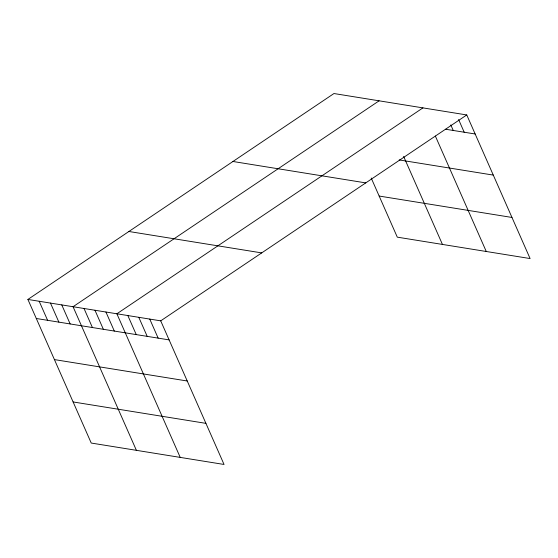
<?xml version="1.0" encoding="UTF-8"?>
<svg xmlns="http://www.w3.org/2000/svg" width="558" height="558" viewBox="0 0 558 558"><rect width="100%" height="100%" fill="white"/><g stroke="black" fill="none" stroke-linecap="round" stroke-linejoin="round"><path stroke-width="0.84" d="M27.9 299.444L160.711 320.85L224.051 464.465L91.24 443.052L27.9 299.444L333.949 93.535L466.76 114.948L530.1 258.556L397.289 237.15L371.203 178.009M379.105 100.817L73.056 306.719L136.396 450.334M422.929 107.882L116.88 313.784L180.227 457.4M160.711 320.85L466.76 114.948M445.661 129.24L475.158 133.99M399.186 159.93L493.293 175.1M232.951 161.485L365.762 182.891M379.161 196.046L511.972 217.453M128.898 231.493L261.709 252.9M36.298 318.492L169.116 339.899M54.433 359.596L187.244 381.002M73.112 401.948L205.923 423.355M458.599 119.531L464.2 132.225M450.794 124.908L453.249 130.46M435.359 136.061L486.269 251.498M403.622 156.4L442.445 244.432M149.753 319.085L158.158 338.127M138.796 317.314L147.2 336.362M127.838 315.549L136.243 334.598M105.929 312.02L114.327 331.068M94.972 310.255L103.369 329.297M84.014 308.483L92.412 327.532M61.764 304.898L70.168 323.947M50.478 303.078L58.876 322.126M39.186 301.257L47.59 320.306"/></g></svg>
